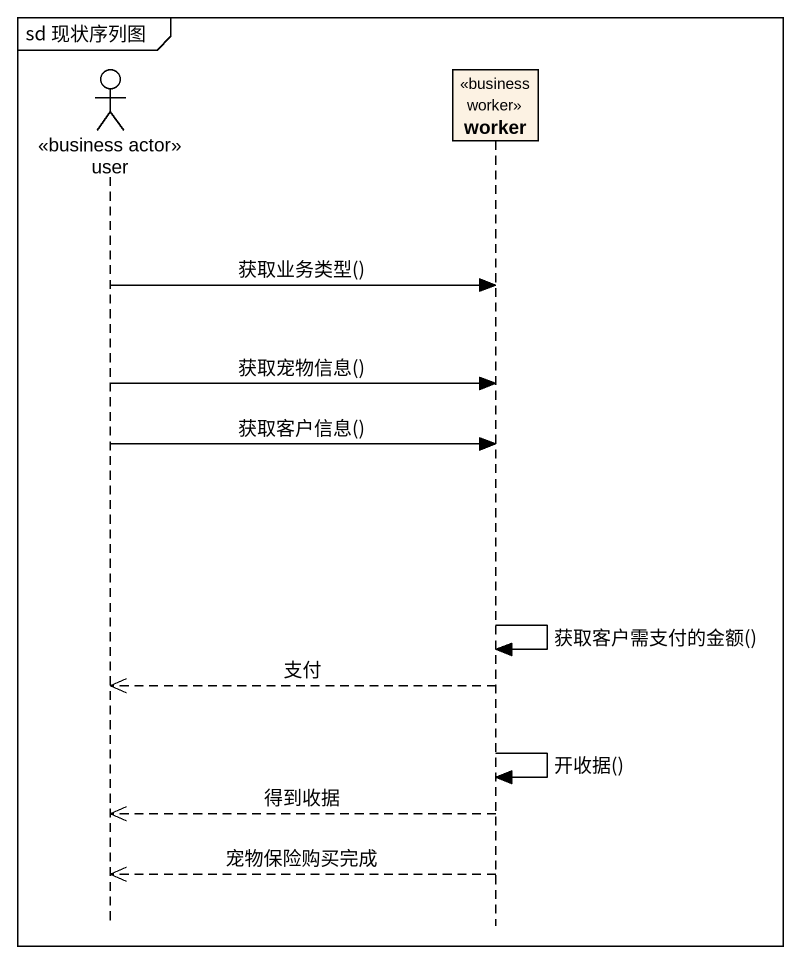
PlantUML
@startuml
mainframe sd 现状序列图
hide footbox
actor user <<business actor>>
participant worker <<business worker>>

user -> worker : 获取业务类型()
user -> worker : 获取宠物信息()
user -> worker : 获取客户信息()
worker -> worker : 获取客户需支付的金额()
worker -->> user : 支付
worker -> worker : 开收据()
worker -->> user : 得到收据
worker -->> user : 宠物保险购买完成
@enduml
